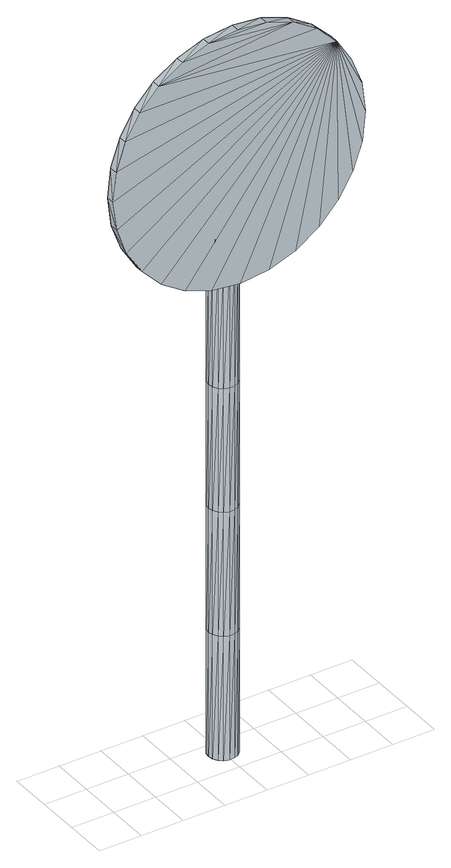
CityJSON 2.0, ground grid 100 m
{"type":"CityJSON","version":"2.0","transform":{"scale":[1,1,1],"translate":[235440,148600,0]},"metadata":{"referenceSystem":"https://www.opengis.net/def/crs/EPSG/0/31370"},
"CityObjects":{
"object1":{"type":"GenericCityObject","attributes":{"G_obj":307.03},"geometry":[{"type":"MultiSurface","lod":"2","boundaries":[[[0,1,2]],[[2,1,3]],[[3,1,4]],[[4,1,5]],[[5,1,6]],[[1,7,6]],[[1,8,7]],[[1,9,8]],[[1,10,9]],[[1,11,10]],[[1,12,11]],[[1,13,12]],[[1,14,13]],[[15,14,1]],[[16,15,1]],[[17,16,1]],[[18,17,1]],[[0,18,1]],[[19,20,0]],[[19,0,2]],[[21,19,2]],[[21,2,3]],[[21,3,22]],[[22,3,4]],[[22,4,23]],[[23,4,5]],[[23,5,24]],[[24,5,6]],[[24,6,25]],[[25,6,7]],[[25,7,26]],[[26,7,8]],[[26,8,27]],[[8,9,27]],[[27,9,28]],[[9,10,28]],[[10,29,28]],[[10,11,29]],[[11,30,29]],[[11,12,30]],[[30,12,31]],[[31,12,13]],[[31,13,32]],[[32,13,14]],[[32,14,33]],[[33,14,15]],[[33,15,34]],[[34,15,16]],[[34,16,35]],[[35,16,17]],[[36,35,17]],[[18,36,17]],[[20,36,18]],[[20,18,0]],[[37,38,20]],[[37,20,19]],[[39,37,19]],[[21,39,19]],[[39,21,40]],[[40,21,22]],[[40,22,41]],[[41,22,23]],[[41,23,42]],[[42,23,24]],[[42,24,43]],[[43,24,25]],[[43,25,44]],[[44,25,26]],[[26,45,44]],[[26,27,45]],[[27,46,45]],[[27,28,46]],[[28,47,46]],[[28,29,47]],[[47,29,48]],[[29,30,48]],[[48,30,49]],[[49,30,31]],[[49,31,50]],[[50,31,32]],[[50,32,51]],[[51,32,33]],[[51,33,52]],[[52,33,34]],[[52,34,53]],[[53,34,35]],[[54,53,35]],[[54,35,36]],[[38,54,36]],[[38,36,20]],[[55,56,38]],[[55,38,37]],[[57,55,37]],[[57,37,39]],[[57,39,58]],[[58,39,40]],[[58,40,59]],[[59,40,41]],[[59,41,60]],[[60,41,42]],[[60,42,61]],[[61,42,43]],[[61,43,62]],[[62,43,44]],[[44,63,62]],[[44,45,63]],[[45,64,63]],[[45,46,64]],[[46,65,64]],[[46,47,65]],[[47,66,65]],[[47,48,66]],[[66,48,67]],[[67,48,49]],[[67,49,68]],[[68,49,50]],[[68,50,69]],[[69,50,51]],[[69,51,70]],[[70,51,52]],[[70,52,71]],[[71,52,53]],[[72,71,53]],[[72,53,54]],[[56,72,54]],[[56,54,38]],[[73,74,56]],[[73,56,55]],[[75,73,55]],[[75,55,57]],[[75,57,76]],[[76,57,58]],[[76,58,77]],[[77,58,59]],[[77,59,78]],[[78,59,60]],[[78,60,79]],[[79,60,61]],[[79,61,80]],[[80,61,62]],[[62,81,80]],[[62,63,81]],[[63,82,81]],[[63,64,82]],[[64,83,82]],[[64,65,83]],[[65,84,83]],[[65,66,84]],[[84,66,85]],[[85,66,67]],[[85,67,86]],[[86,67,68]],[[86,68,87]],[[87,68,69]],[[87,69,88]],[[88,69,70]],[[88,70,89]],[[89,70,71]],[[90,89,71]],[[90,71,72]],[[74,90,72]],[[74,72,56]],[[91,92,74]],[[91,74,73]],[[93,91,73]],[[93,73,75]],[[93,75,94]],[[94,75,76]],[[94,76,95]],[[95,76,77]],[[95,77,96]],[[96,77,78]],[[96,78,97]],[[97,78,79]],[[97,79,98]],[[98,79,80]],[[80,99,98]],[[80,81,99]],[[81,100,99]],[[81,82,100]],[[82,101,100]],[[82,83,101]],[[83,102,101]],[[83,84,102]],[[102,84,103]],[[103,84,85]],[[103,85,104]],[[104,85,86]],[[104,86,105]],[[105,86,87]],[[105,87,106]],[[106,87,88]],[[106,88,107]],[[107,88,89]],[[108,107,89]],[[108,89,90]],[[92,108,90]],[[92,90,74]],[[92,91,109]],[[91,93,109]],[[93,94,109]],[[94,95,109]],[[95,96,109]],[[109,96,97]],[[109,97,98]],[[109,98,99]],[[109,99,100]],[[109,100,101]],[[109,101,102]],[[109,102,103]],[[109,103,104]],[[105,109,104]],[[106,109,105]],[[107,109,106]],[[108,109,107]],[[92,109,108]],[[110,111,112]],[[113,112,114]],[[115,112,113]],[[116,112,115]],[[117,112,116]],[[118,112,117]],[[119,112,118]],[[120,112,119]],[[121,112,120]],[[122,112,121]],[[122,123,112]],[[123,110,112]],[[111,124,112]],[[124,125,112]],[[125,126,112]],[[126,127,112]],[[127,128,112]],[[128,129,112]],[[129,130,112]],[[130,131,112]],[[112,131,132]],[[131,133,132]],[[131,134,133]],[[133,134,135]],[[133,135,136]],[[135,137,136]],[[133,136,138]],[[136,139,138]],[[136,137,139]],[[137,140,139]],[[137,135,140]],[[135,141,140]],[[135,134,141]],[[134,142,141]],[[134,131,142]],[[131,143,142]],[[131,130,143]],[[143,130,144]],[[144,130,129]],[[144,129,145]],[[145,129,128]],[[145,128,146]],[[146,127,147]],[[147,127,126]],[[147,126,148]],[[148,126,125]],[[148,125,149]],[[149,125,124]],[[150,149,124]],[[150,124,111]],[[151,150,111]],[[151,111,110]],[[152,151,110]],[[152,110,123]],[[146,128,127]],[[153,123,122]],[[154,153,122]],[[154,122,121]],[[155,154,121]],[[155,121,120]],[[156,155,120]],[[156,120,119]],[[157,156,119]],[[157,119,118]],[[157,118,158]],[[158,118,117]],[[158,117,159]],[[153,152,123]],[[159,117,116]],[[159,116,160]],[[160,116,115]],[[160,115,161]],[[161,115,113]],[[161,113,162]],[[162,113,114]],[[162,114,163]],[[163,114,112]],[[163,112,164]],[[164,112,132]],[[132,165,164]],[[132,133,165]],[[133,138,165]],[[138,139,140]],[[161,162,163]],[[160,161,163]],[[159,160,163]],[[158,159,163]],[[157,158,163]],[[156,157,163]],[[155,156,163]],[[154,155,163]],[[153,154,163]],[[153,163,152]],[[152,163,151]],[[151,163,150]],[[150,163,149]],[[149,163,148]],[[148,163,147]],[[147,163,146]],[[146,163,145]],[[145,163,144]],[[144,163,143]],[[143,163,142]],[[163,164,142]],[[142,164,165]],[[142,165,141]],[[165,140,141]],[[165,138,140]],[[166,167,168]],[[168,167,169]],[[170,168,169]],[[170,169,171]],[[170,171,172]],[[172,171,173]],[[172,173,174]],[[174,173,175]],[[174,175,176]],[[176,175,177]],[[176,177,178]],[[178,177,179]],[[178,179,180]],[[180,179,181]],[[180,181,182]],[[182,181,183]],[[182,183,184]],[[184,183,185]],[[184,185,186]],[[186,185,187]],[[186,187,188]],[[188,187,189]],[[188,189,190]],[[190,189,191]],[[192,190,191]],[[192,191,193]],[[194,192,193]],[[194,193,195]],[[196,194,195]],[[196,195,197]],[[198,196,197]],[[198,197,199]],[[200,198,199]],[[200,199,201]],[[202,200,201]],[[202,201,203]],[[204,202,203]],[[204,203,205]],[[206,204,205]],[[206,205,207]],[[208,206,207]],[[208,207,209]],[[210,208,209]],[[210,209,211]],[[212,210,211]],[[212,211,213]],[[214,212,213]],[[214,213,215]],[[216,214,215]],[[216,215,217]],[[216,217,218]],[[218,217,219]],[[218,219,220]],[[220,219,221]],[[220,221,222]],[[222,221,223]],[[222,223,224]],[[224,223,225]],[[224,225,226]],[[226,225,227]],[[226,227,228]],[[228,227,229]],[[228,229,230]],[[230,229,231]],[[230,231,232]],[[232,231,233]],[[232,233,234]],[[234,233,235]],[[234,235,236]],[[236,235,237]],[[236,237,238]],[[238,237,239]],[[240,238,239]],[[240,239,241]],[[240,241,242]],[[242,241,243]],[[243,244,242]],[[243,245,244]],[[244,245,246]],[[246,245,247]],[[246,247,248]],[[248,247,249]],[[248,249,250]],[[250,249,251]],[[250,251,252]],[[252,251,253]],[[252,253,254]],[[254,253,255]],[[254,255,256]],[[256,255,257]],[[256,257,258]],[[258,257,259]],[[258,259,260]],[[260,259,261]],[[260,261,262]],[[262,261,263]],[[262,263,264]],[[264,263,265]],[[264,265,266]],[[266,265,267]],[[266,267,268]],[[268,267,269]],[[269,270,268]],[[269,271,270]],[[271,272,270]],[[271,273,272]],[[273,274,272]],[[273,275,274]],[[275,276,274]],[[275,277,276]],[[277,278,276]],[[277,279,278]],[[279,280,278]],[[279,281,280]],[[281,282,280]],[[281,283,282]],[[283,284,282]],[[283,285,284]],[[285,286,284]],[[285,287,286]],[[287,288,286]],[[287,289,288]],[[289,290,288]],[[289,291,290]],[[290,291,292]],[[292,291,293]],[[292,293,294]],[[294,293,295]],[[294,295,296]],[[296,295,297]],[[296,297,298]],[[298,297,299]],[[298,299,300]],[[300,299,301]],[[300,301,302]],[[302,301,303]],[[302,303,304]],[[304,303,305]],[[304,305,306]],[[306,305,307]],[[306,307,308]],[[308,307,309]],[[308,309,310]],[[310,309,311]],[[310,311,312]],[[312,311,313]],[[313,166,312]],[[313,167,166]],[[169,167,313]],[[169,313,171]],[[171,313,311]],[[173,171,311]],[[173,311,309]],[[175,173,309]],[[175,309,307]],[[177,175,307]],[[177,307,305]],[[179,177,305]],[[179,305,303]],[[181,179,303]],[[181,303,301]],[[183,181,301]],[[183,301,299]],[[183,299,297]],[[185,183,297]],[[185,297,295]],[[187,185,295]],[[187,295,293]],[[189,187,293]],[[189,293,291]],[[189,291,289]],[[189,289,287]],[[191,189,287]],[[191,287,285]],[[193,191,285]],[[195,193,285]],[[195,285,283]],[[197,195,283]],[[199,197,283]],[[201,199,283]],[[201,283,281]],[[203,201,281]],[[205,203,281]],[[205,281,279]],[[205,279,207]],[[207,279,209]],[[209,279,277]],[[209,277,211]],[[211,277,275]],[[211,275,213]],[[213,275,273]],[[213,273,215]],[[215,273,271]],[[215,271,217]],[[217,271,219]],[[219,271,269]],[[219,269,221]],[[221,269,223]],[[223,269,267]],[[223,267,225]],[[225,267,265]],[[225,265,227]],[[227,265,263]],[[227,263,229]],[[229,263,261]],[[229,261,231]],[[231,261,259]],[[231,259,257]],[[231,257,233]],[[233,257,255]],[[233,255,235]],[[235,255,253]],[[235,253,237]],[[253,251,237]],[[237,251,249]],[[237,249,239]],[[249,247,239]],[[239,247,245]],[[239,245,241]],[[241,245,243]],[[240,242,244]],[[168,312,166]],[[170,312,168]],[[170,310,312]],[[172,310,170]],[[172,308,310]],[[174,308,172]],[[174,306,308]],[[176,306,174]],[[176,304,306]],[[178,304,176]],[[178,302,304]],[[180,302,178]],[[180,300,302]],[[182,300,180]],[[182,298,300]],[[182,296,298]],[[184,296,182]],[[184,294,296]],[[186,294,184]],[[186,292,294]],[[188,292,186]],[[188,290,292]],[[188,288,290]],[[188,286,288]],[[190,286,188]],[[190,284,286]],[[192,284,190]],[[194,284,192]],[[194,282,284]],[[196,282,194]],[[198,282,196]],[[200,282,198]],[[200,280,282]],[[202,280,200]],[[204,280,202]],[[204,278,280]],[[204,206,278]],[[206,208,278]],[[208,276,278]],[[208,210,276]],[[210,274,276]],[[210,212,274]],[[212,272,274]],[[212,214,272]],[[214,270,272]],[[214,216,270]],[[216,218,270]],[[218,268,270]],[[218,220,268]],[[220,222,268]],[[222,266,268]],[[222,224,266]],[[224,264,266]],[[224,226,264]],[[226,262,264]],[[226,228,262]],[[228,260,262]],[[228,230,260]],[[230,258,260]],[[230,256,258]],[[230,232,256]],[[232,254,256]],[[232,234,254]],[[234,252,254]],[[234,236,252]],[[252,236,250]],[[236,248,250]],[[236,238,248]],[[248,238,246]],[[238,244,246]],[[238,240,244]],[[314,315,316]],[[316,315,317]],[[318,316,317]],[[318,317,319]],[[318,319,320]],[[320,319,321]],[[320,321,322]],[[322,321,323]],[[322,323,324]],[[324,323,325]],[[324,325,326]],[[326,325,327]],[[326,327,328]],[[328,327,329]],[[328,329,330]],[[330,329,331]],[[330,331,332]],[[332,331,333]],[[332,333,334]],[[334,333,335]],[[334,335,336]],[[336,335,337]],[[336,337,338]],[[338,337,339]],[[340,338,339]],[[340,339,341]],[[342,340,341]],[[342,341,343]],[[344,342,343]],[[344,343,345]],[[346,344,345]],[[346,345,347]],[[348,346,347]],[[348,347,349]],[[350,348,349]],[[350,349,351]],[[352,350,351]],[[352,351,353]],[[354,352,353]],[[354,353,355]],[[356,354,355]],[[356,355,357]],[[358,356,357]],[[358,357,359]],[[360,358,359]],[[360,359,361]],[[362,360,361]],[[362,361,363]],[[364,362,363]],[[364,363,365]],[[364,365,366]],[[366,365,367]],[[366,367,368]],[[368,367,369]],[[368,369,370]],[[370,369,371]],[[370,371,372]],[[372,371,373]],[[372,373,374]],[[374,373,375]],[[374,375,376]],[[376,375,377]],[[376,377,378]],[[378,377,379]],[[378,379,380]],[[380,379,381]],[[380,381,382]],[[382,381,383]],[[382,383,384]],[[384,383,385]],[[386,384,385]],[[386,385,387]],[[386,387,388]],[[388,387,389]],[[389,390,388]],[[389,391,390]],[[390,391,392]],[[392,391,393]],[[392,393,394]],[[394,393,395]],[[394,395,396]],[[396,395,397]],[[396,397,398]],[[398,397,399]],[[398,399,400]],[[400,399,401]],[[400,401,402]],[[402,401,403]],[[402,403,404]],[[404,403,405]],[[404,405,406]],[[406,405,407]],[[406,407,408]],[[408,407,409]],[[408,409,410]],[[410,409,411]],[[410,411,412]],[[412,411,413]],[[412,413,414]],[[414,413,415]],[[415,416,414]],[[415,417,416]],[[417,418,416]],[[417,419,418]],[[419,420,418]],[[419,421,420]],[[421,422,420]],[[421,423,422]],[[423,424,422]],[[423,425,424]],[[425,426,424]],[[425,427,426]],[[427,428,426]],[[427,429,428]],[[429,430,428]],[[429,431,430]],[[431,432,430]],[[431,433,432]],[[433,434,432]],[[433,435,434]],[[435,436,434]],[[435,437,436]],[[436,437,438]],[[438,437,439]],[[438,439,440]],[[440,439,441]],[[440,441,442]],[[442,441,443]],[[442,443,444]],[[444,443,445]],[[444,445,446]],[[446,445,447]],[[446,447,448]],[[448,447,449]],[[448,449,450]],[[450,449,451]],[[450,451,452]],[[452,451,453]],[[452,453,454]],[[454,453,455]],[[454,455,456]],[[456,455,457]],[[456,457,458]],[[458,457,459]],[[459,314,458]],[[459,315,314]],[[317,315,459]],[[317,459,319]],[[319,459,457]],[[321,319,457]],[[321,457,455]],[[323,321,455]],[[323,455,453]],[[325,323,453]],[[325,453,451]],[[327,325,451]],[[327,451,449]],[[329,327,449]],[[329,449,447]],[[331,329,447]],[[331,447,445]],[[331,445,443]],[[333,331,443]],[[333,443,441]],[[335,333,441]],[[335,441,439]],[[337,335,439]],[[337,439,437]],[[337,437,435]],[[337,435,433]],[[339,337,433]],[[339,433,431]],[[341,339,431]],[[343,341,431]],[[343,431,429]],[[345,343,429]],[[347,345,429]],[[349,347,429]],[[349,429,427]],[[351,349,427]],[[353,351,427]],[[353,427,425]],[[353,425,355]],[[355,425,357]],[[357,425,423]],[[357,423,359]],[[359,423,421]],[[359,421,361]],[[361,421,419]],[[361,419,363]],[[363,419,417]],[[363,417,365]],[[365,417,367]],[[367,417,415]],[[367,415,369]],[[369,415,413]],[[369,413,371]],[[371,413,411]],[[371,411,373]],[[373,411,409]],[[373,409,375]],[[375,409,407]],[[375,407,377]],[[377,407,405]],[[377,405,403]],[[377,403,379]],[[379,403,401]],[[379,401,381]],[[381,401,399]],[[381,399,383]],[[399,397,383]],[[383,397,395]],[[383,395,385]],[[395,393,385]],[[385,393,391]],[[385,391,387]],[[387,391,389]],[[386,388,390]],[[316,458,314]],[[318,458,316]],[[318,456,458]],[[320,456,318]],[[320,454,456]],[[322,454,320]],[[322,452,454]],[[324,452,322]],[[324,450,452]],[[326,450,324]],[[326,448,450]],[[328,448,326]],[[328,446,448]],[[330,446,328]],[[330,444,446]],[[330,442,444]],[[332,442,330]],[[332,440,442]],[[334,440,332]],[[334,438,440]],[[336,438,334]],[[336,436,438]],[[336,434,436]],[[336,432,434]],[[338,432,336]],[[338,430,432]],[[340,430,338]],[[342,430,340]],[[342,428,430]],[[344,428,342]],[[346,428,344]],[[348,428,346]],[[348,426,428]],[[350,426,348]],[[352,426,350]],[[352,424,426]],[[352,354,424]],[[354,356,424]],[[356,422,424]],[[356,358,422]],[[358,420,422]],[[358,360,420]],[[360,418,420]],[[360,362,418]],[[362,416,418]],[[362,364,416]],[[364,366,416]],[[366,414,416]],[[366,368,414]],[[368,412,414]],[[368,370,412]],[[370,410,412]],[[370,372,410]],[[372,408,410]],[[372,374,408]],[[374,406,408]],[[374,376,406]],[[376,404,406]],[[376,402,404]],[[376,378,402]],[[378,400,402]],[[378,380,400]],[[380,398,400]],[[380,382,398]],[[398,382,396]],[[382,394,396]],[[382,384,394]],[[394,384,392]],[[384,390,392]],[[384,386,390]]]}]}
},
"vertices":[
[336,65,2],[303,65,2],[334,77,2],[329,87,2],[320,94,2],[309,98,2],[297,98,2],[286,94,2],[277,87,2],[271,77,2],[269,65,2],[271,54,2],[277,44,2],[286,36,2],[297,32,2],[309,32,2],[320,36,2],[329,44,2],[334,54,2],[334,77,300],[336,65,300],[329,87,300],[320,94,300],[309,98,300],[297,98,300],[286,94,300],[277,87,300],[271,77,300],[269,65,300],[271,54,300],[277,44,300],[286,36,300],[297,32,300],[309,32,300],[320,36,300],[329,44,300],[334,54,300],[334,77,598],[336,65,598],[329,87,598],[320,94,598],[309,98,598],[297,98,598],[286,94,598],[277,87,598],[271,77,598],[269,65,598],[271,54,598],[277,44,598],[286,36,598],[297,32,598],[309,32,598],[320,36,598],[329,44,598],[334,54,598],[334,77,895],[336,65,895],[329,87,895],[320,94,895],[309,98,895],[297,98,895],[286,94,895],[277,87,895],[271,77,895],[269,65,895],[271,54,895],[277,44,895],[286,36,895],[297,32,895],[309,32,895],[320,36,895],[329,44,895],[334,54,895],[334,77,1193],[336,65,1193],[329,87,1193],[320,94,1193],[309,98,1193],[297,98,1193],[286,94,1193],[277,87,1193],[271,77,1193],[269,65,1193],[271,54,1193],[277,44,1193],[286,36,1193],[297,32,1193],[309,32,1193],[320,36,1193],[329,44,1193],[334,54,1193],[334,77,1491],[336,65,1491],[329,87,1491],[320,94,1491],[309,98,1491],[297,98,1491],[286,94,1491],[277,87,1491],[271,77,1491],[269,65,1491],[271,54,1491],[277,44,1491],[286,36,1491],[297,32,1491],[309,32,1491],[320,36,1491],[329,44,1491],[334,54,1491],[303,65,1491],[176,30,1185],[120,30,1221],[545,39,1645],[603,37,1525],[580,38,1589],[611,36,1456],[603,35,1387],[580,34,1324],[545,33,1268],[498,32,1221],[442,31,1185],[378,30,1162],[309,30,1154],[240,30,1162],[74,31,1268],[38,32,1324],[15,33,1387],[7,34,1456],[15,35,1525],[38,36,1589],[74,38,1645],[120,39,1692],[498,40,1692],[442,40,1727],[176,39,1727],[240,40,1750],[378,41,1750],[309,40,1758],[378,20,1750],[309,19,1758],[240,19,1750],[177,18,1728],[120,18,1692],[74,17,1645],[38,16,1589],[15,14,1526],[7,13,1457],[15,12,1387],[38,11,1324],[74,10,1268],[120,9,1221],[177,9,1185],[240,9,1163],[309,9,1155],[378,9,1163],[442,10,1185],[498,11,1221],[545,12,1268],[580,13,1324],[603,14,1387],[611,15,1457],[603,16,1526],[580,18,1589],[545,18,1645],[498,19,1692],[442,19,1728],[413,22,1304],[413,22,1265],[412,56,1304],[412,56,1265],[394,55,1304],[394,55,1265],[385,77,1304],[385,77,1265],[384,81,1304],[384,81,1265],[382,85,1304],[382,85,1265],[381,88,1304],[381,88,1265],[379,91,1304],[379,91,1265],[377,95,1304],[377,95,1265],[375,98,1304],[375,98,1265],[372,101,1304],[372,101,1265],[365,111,1304],[365,111,1265],[363,114,1304],[363,114,1265],[360,116,1304],[360,116,1265],[357,118,1304],[357,118,1265],[354,119,1304],[354,119,1265],[350,121,1304],[350,121,1265],[347,121,1304],[347,121,1265],[343,121,1304],[343,121,1265],[308,121,1304],[308,121,1265],[290,118,1304],[290,118,1265],[285,117,1304],[285,117,1265],[280,116,1304],[280,116,1265],[275,114,1304],[275,114,1265],[271,111,1304],[271,111,1265],[267,108,1304],[267,108,1265],[264,104,1304],[264,104,1265],[261,100,1304],[261,100,1265],[261,99,1304],[261,99,1265],[258,95,1304],[258,95,1265],[256,90,1304],[256,90,1265],[254,85,1304],[254,85,1265],[253,80,1304],[253,80,1265],[252,75,1304],[252,75,1265],[251,70,1304],[251,70,1265],[251,64,1304],[251,64,1265],[251,53,1304],[251,53,1265],[226,51,1304],[226,51,1265],[224,22,1304],[224,22,1265],[256,22,1304],[256,22,1265],[270,42,1304],[270,42,1265],[269,59,1304],[269,59,1265],[269,62,1304],[269,62,1265],[269,65,1304],[269,65,1265],[269,69,1304],[269,69,1265],[269,72,1304],[269,72,1265],[270,76,1304],[270,76,1265],[271,79,1304],[271,79,1265],[272,82,1304],[272,82,1265],[273,85,1304],[273,85,1265],[274,88,1304],[274,88,1265],[276,90,1304],[276,90,1265],[279,92,1304],[279,92,1265],[281,93,1304],[281,93,1265],[284,94,1304],[284,94,1265],[287,95,1304],[287,95,1265],[306,97,1304],[306,97,1265],[343,97,1304],[343,97,1265],[346,97,1304],[346,97,1265],[348,96,1304],[348,96,1265],[350,95,1304],[350,95,1265],[352,94,1304],[352,94,1265],[354,93,1304],[354,93,1265],[355,91,1304],[355,91,1265],[356,89,1304],[356,89,1265],[358,87,1304],[358,87,1265],[359,84,1304],[359,84,1265],[360,82,1304],[360,82,1265],[360,80,1304],[360,80,1265],[361,77,1304],[361,77,1265],[362,75,1304],[362,75,1265],[362,73,1304],[362,73,1265],[366,52,1304],[366,52,1265],[380,28,1304],[380,28,1265],[413,30,1473],[413,30,1434],[412,64,1473],[412,64,1434],[394,63,1473],[394,63,1434],[385,86,1473],[385,86,1434],[384,89,1473],[384,89,1434],[382,93,1473],[382,93,1434],[381,96,1473],[381,96,1434],[379,99,1473],[379,99,1434],[377,103,1473],[377,103,1434],[375,106,1473],[375,106,1434],[372,109,1473],[372,109,1434],[365,119,1473],[365,119,1434],[363,122,1473],[363,122,1434],[360,124,1473],[360,124,1434],[357,126,1473],[357,126,1434],[354,128,1473],[354,128,1434],[350,129,1473],[350,129,1434],[347,129,1473],[347,129,1434],[343,129,1473],[343,129,1434],[308,129,1473],[308,129,1434],[290,126,1473],[290,126,1434],[285,125,1473],[285,125,1434],[280,124,1473],[280,124,1434],[275,122,1473],[275,122,1434],[271,119,1473],[271,119,1434],[267,116,1473],[267,116,1434],[264,112,1473],[264,112,1434],[261,108,1473],[261,108,1434],[258,103,1473],[258,103,1434],[256,98,1473],[256,98,1434],[254,93,1473],[254,93,1434],[253,88,1473],[253,88,1434],[252,83,1473],[252,83,1434],[251,78,1473],[251,78,1434],[251,73,1473],[251,73,1434],[251,61,1473],[251,61,1434],[226,59,1473],[226,59,1434],[224,30,1473],[224,30,1434],[256,30,1473],[256,30,1434],[270,51,1473],[270,51,1434],[269,67,1473],[269,67,1434],[269,70,1473],[269,70,1434],[269,74,1473],[269,74,1434],[269,77,1473],[269,77,1434],[269,80,1473],[269,80,1434],[270,84,1473],[270,84,1434],[271,87,1473],[271,87,1434],[272,90,1473],[272,90,1434],[273,93,1473],[273,93,1434],[274,96,1473],[274,96,1434],[276,98,1473],[276,98,1434],[279,100,1473],[279,100,1434],[281,101,1473],[281,101,1434],[284,103,1473],[284,103,1434],[287,103,1473],[287,103,1434],[306,105,1473],[306,105,1434],[343,105,1473],[343,105,1434],[346,105,1473],[346,105,1434],[348,104,1473],[348,104,1434],[350,103,1473],[350,103,1434],[352,102,1473],[352,102,1434],[354,101,1473],[354,101,1434],[355,99,1473],[355,99,1434],[356,97,1473],[356,97,1434],[358,95,1473],[358,95,1434],[359,92,1473],[359,92,1434],[360,90,1473],[360,90,1434],[360,88,1473],[360,88,1434],[361,85,1473],[361,85,1434],[362,83,1473],[362,83,1434],[362,81,1473],[362,81,1434],[366,60,1473],[366,60,1434],[380,36,1473],[380,36,1434]
]}
